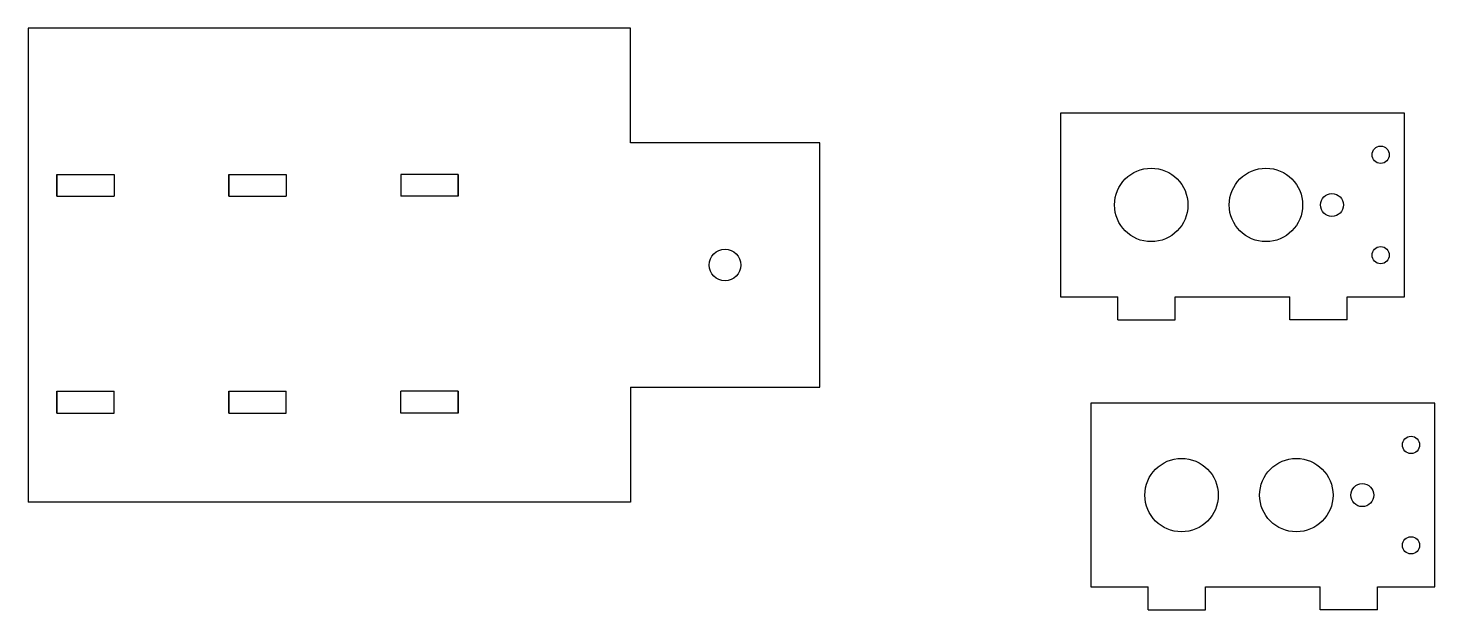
# Model space of a CAD drawing. Header units: inches. Extents: x -105 to 140, y -39 to 63.
import ezdxf

# ---------------------------------------------------------------- set-up
doc = ezdxf.new("R2010")
doc.units = ezdxf.units.IN
doc.header["$MEASUREMENT"] = 0

msp = doc.modelspace()

# ---------------------------------------------------------------- linework, layer by layer
for p, q in [((0, 62.6), (-105, 62.6)), ((-105, 62.6), (-105, -20)), ((0, 42.6), (0, 62.6)), ((74.96, 47.78), (74.96, 15.78)), ((134.96, 47.78), (74.96, 47.78)), ((134.96, 15.78), (134.96, 47.78)), ((33, 42.6), (0, 42.6)), ((0, 42.6), (0, 42.6)), ((33, 0), (33, 42.6)), ((-100, 37.1), (-100, 33.3)), ((-100, 33.3), (-100, 37.1)), ((-100, 37.1), (-90, 37.1)), ((-90, 37.1), (-90, 33.3)), ((-70, 37.1), (-70, 33.3)), ((-70, 37.1), (-70, 33.3)), ((-70, 33.3), (-70, 37.1)), ((-70, 37.1), (-60, 37.1)), ((-60, 37.1), (-60, 33.3)), ((-60, 37.1), (-60, 33.3)), ((-40, 37.1), (-40, 33.3)), ((-30, 37.1), (-40, 37.1)), ((-30, 37.1), (-30, 33.3)), ((-30, 33.3), (-30, 37.1)), ((-100, 33.3), (-90, 33.3)), ((-70, 33.3), (-60, 33.3)), ((-30, 33.3), (-40, 33.3)), ((74.96, 15.78), (84.96, 15.78)), ((84.96, 11.78), (84.96, 15.78)), ((94.96, 11.78), (94.96, 15.78)), ((94.96, 15.78), (114.96, 15.78)), ((114.96, 11.78), (114.96, 15.78)), ((124.96, 11.78), (124.96, 15.78)), ((124.96, 15.78), (134.96, 15.78)), ((84.96, 11.78), (94.96, 11.78)), ((124.96, 11.78), (114.96, 11.78)), ((0, 0), (33, 0)), ((0, 0), (0, -20)), ((-100, -4.5), (-100, -0.7)), ((-100, -0.7), (-100, -4.5)), ((-100, -0.7), (-90, -0.7)), ((-90, -4.5), (-90, -0.7)), ((-70, -4.5), (-70, -0.7)), ((-70, -4.5), (-70, -0.7)), ((-70, -0.7), (-70, -4.5)), ((-70, -0.7), (-60, -0.7)), ((-60, -4.5), (-60, -0.7)), ((-60, -4.5), (-60, -0.7)), ((-40, -4.5), (-40, -0.7)), ((-30, -0.7), (-40, -0.7)), ((-30, -4.5), (-30, -0.7)), ((-30, -0.7), (-30, -4.5)), ((-100, -4.5), (-90, -4.5)), ((-70, -4.5), (-60, -4.5)), ((-30, -4.5), (-40, -4.5)), ((80.25, -2.8), (80.25, -34.8)), ((140.25, -2.8), (80.25, -2.8)), ((140.25, -34.8), (140.25, -2.8)), ((0, -20), (-105, -20)), ((80.25, -34.8), (90.25, -34.8)), ((90.25, -38.8), (90.25, -34.8)), ((100.25, -34.8), (120.25, -34.8)), ((100.25, -38.8), (100.25, -34.8)), ((120.25, -38.8), (120.25, -34.8)), ((130.25, -34.8), (140.25, -34.8)), ((130.25, -38.8), (130.25, -34.8)), ((90.25, -38.8), (100.25, -38.8)), ((130.25, -38.8), (120.25, -38.8))]:
    msp.add_line(p, q)
for centre, radius in [((130.8, 40.53), 1.5), ((90.8, 31.78), 6.4), ((110.8, 31.78), 6.4), ((122.3, 31.78), 2), ((130.8, 23.03), 1.5), ((16.5, 21.3), 2.75), ((136.09, -10.05), 1.5), ((96.09, -18.8), 6.4), ((116.09, -18.8), 6.4), ((127.59, -18.8), 2), ((136.09, -27.55), 1.5)]:
    msp.add_circle(centre, radius)

doc.saveas('drawing.dxf')
